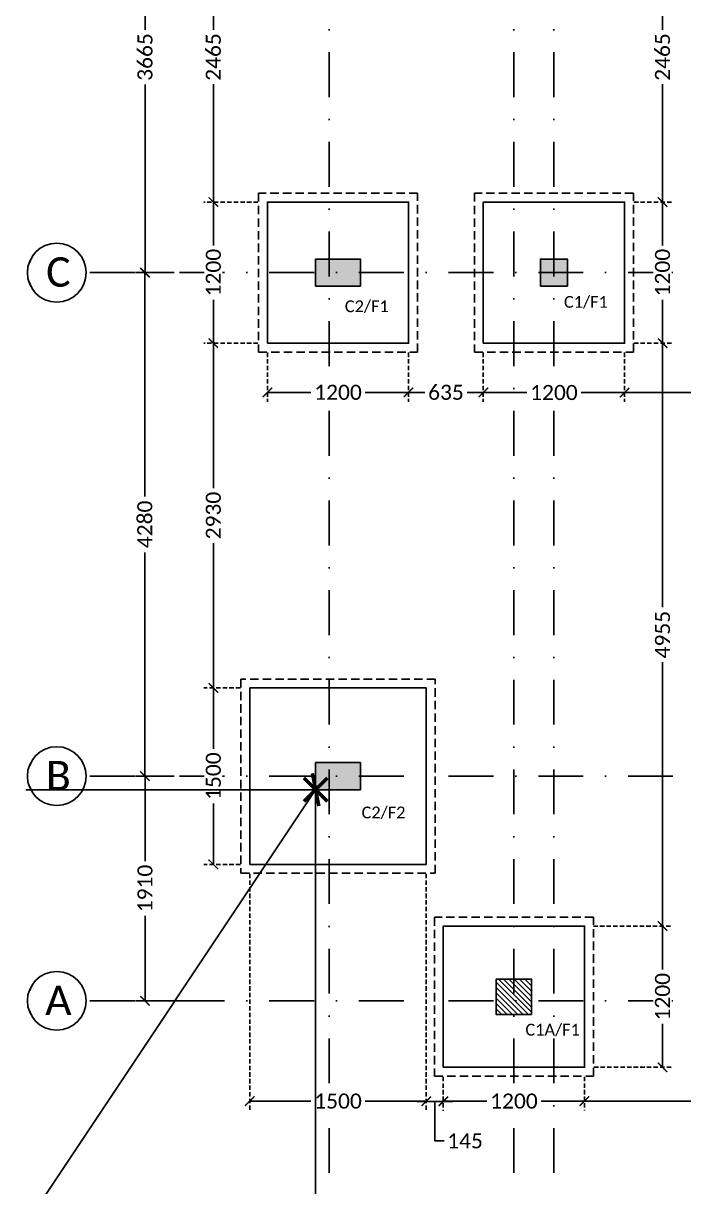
# Model space of a CAD drawing. Header units: millimetres. Extents: x -176651 to 954389, y -469666 to 486614.
# Drawn here: x 253938 to 259550, y 165020 to 174909 of the extents above; entities that cross this region are included whole.
import ezdxf
from ezdxf.xclip import XClip

# ---------------------------------------------------------------- set-up
doc = ezdxf.new("R2010")
doc.units = ezdxf.units.MM
doc.header["$LTSCALE"] = 150
doc.header["$XCLIPFRAME"] = 2
for name, pattern in [('3BHK-W(SB)$0$HIDDEN', [0.375, 0.25, -0.125]), ('DASHDOTX2', [50.8, 25.4, -12.7, 0, -12.7]), ('HIDDEN2', [4.7625, 3.175, -1.5875])]:
    doc.linetypes.add(name, pattern=pattern)
for name, color, linetype in [('ad-Column', 3, 'Continuous'), ('ad-Column Hatch', 125, 'Continuous'), ('ad-Footing line', 2, 'Continuous'), ('ad-Grid', 8, 'DASHDOTX2'), ('ad-PCC line', 8, 'HIDDEN2'), ('ad-RCC', 3, 'Continuous'), ('ad-RCC Hatch', 125, 'Continuous'), ('ad-Road', 2, 'Continuous'), ('ad-Road Hatch', 8, 'Continuous'), ('ad-Text main', 7, 'Continuous')]:
    doc.layers.add(name, color=color, linetype=linetype)
for name, color, linetype, true_color in [('ad-Dimension', 5, 'Continuous', 0x0000ff), ('ad-External Dimensions', 5, 'Continuous', 0x0000ff), ('ad-Foundation text', 6, 'Continuous', 0xff00ff)]:
    doc.layers.add(name, color=color, linetype=linetype, true_color=true_color)
doc.layers.add('ad-Grid Dimension', color=6, linetype='Continuous', lineweight=0, true_color=0xff00ff)
doc.styles.get("Standard").update_dxf_attribs({"font": 'calibril.ttf'})
doc.dimstyles.new('A-75-DIM-INT (Framing)', dxfattribs={"dimscale": 100, "dimtxt": 1.6, "dimasz": 1, "dimexe": 1, "dimexo": 1, "dimgap": 0.5, "dimtad": 0, "dimdec": 0, "dimdsep": 46, "dimtxsty": 'Standard', "dimblk": 'ARCHTICK', "dimcen": 0.025, "dimclrd": 5, "dimclre": 5, "dimclrt": 256, "dimazin": 2, "dimtfac": 1, "dimtdec": 0, "dimtmove": 1, "dimatfit": 0, "dimldrblk": 'ARCHTICK', "dimfxl": 1, "dimtfill": 1, "dimtolj": 1, "dimtzin": 0, "dimarcsym": 0})

# ---------------------------------------------------------------- blocks, each defined once
blk = doc.blocks.new('A$C4fb60e89')
at = {"layer": 'ad-Road Hatch', "ltscale": 5, "transparency": 33554687}
h = blk.add_hatch(dxfattribs=at)
h.set_pattern_fill('AR-HBONE', color=256, scale=15)
h.set_pattern_definition([(45, (-193247.7, -428758.8), (0, 2155.2615), [4572, -1524]), (135, (-192170.1, -427681.1), (2e-13, 2155.2615), [4572, -1524])])
h.paths.add_polyline_path([(175594.5, -250241), (169177.9, -249341.1), (167473.5, -249057.1), (167473.5, -138693.9), (101313.5, -138693.9), (101313.5, -199953.9), (101307.7, -237994.6), (101040.4, -268291), (101007.7, -280967.7), (101066.4, -293683.6), (101242.5, -311127.2), (100909.9, -319343.6), (100949.1, -333937.5), (100668.7, -366959.6), (100727.3, -390982.9), (100668.7, -404585.6), (100538.2, -420418.5), (100466.5, -428758.8), (92426.2, -427265.5), (92163.5, -427209.5), (92163.5, -321453.9), (24803.5, -321453.9), (24803.5, -412960.5), (15653.5, -411028.6), (15653.5, -321452.2), (-19535.1, -321452.2), (-34427.5, -319476.7), (-65207.4, -315394.6), (-171770.1, -301268.1), (-185853.9, -298333.1), (-193247.7, -296831.5), (-193244, -292907.6), (-191913.8, -285219.4), (-191838.8, -284678.8), (-183397.4, -286393.2), (-169722.9, -289242.8), (-53141.2, -304697.5), (-18730.1, -309262.2), (15653.3, -309262.2), (15653.5, 703.4), (24803.5, 1114.6), (24803.5, -129543.9), (92163.5, -129543.9), (92163.5, 15133.3), (101313.5, 17712.8), (101313.5, -129543.9), (167473.5, -129543.9), (167473.5, 35551.6), (175738, 37855), (175848.8, 28595.3), (175835.8, 25947.4), (175777.1, 14040.5), (175855.3, 2315.8), (175659.7, -18036.1), (175731.4, -34038.6), (175718.4, -46839.2), (175672.7, -63402.4), (175816.2, -82071.9), (175542.3, -106356), (175490.2, -124640.8), (175574.9, -145018.8), (175731.4, -168892), (175796.6, -181268.8), (175796.6, -192667.4), (175744.5, -208200.3), (175829.2, -223276.8), (175887.9, -234871.1)])
h.paths.add_polyline_path([(24803.5, -309263.9), (92163.5, -309263.9), (92163.5, -138693.9), (24803.5, -138693.9)], flags=16)
blk = doc.blocks.new("Plot's Boundary")
at = {"layer": 'ad-Road', "ltscale": 5}
blk.add_blockref('A$C4fb60e89', (191838.8, 428758.8), dxfattribs=at)
blk = doc.blocks.new('A$C42b14ea2')
at = {"layer": 'ad-RCC Hatch', "transparency": 33554687}
h = blk.add_hatch(dxfattribs=at)
h.set_pattern_fill('ANSI31', color=256, scale=10)
h.set_pattern_definition([(45, (8643.536, 7380), (-22.45064, 22.45064), [])])
h.paths.add_polyline_path([(0, 0), (300, 0), (300, 300), (0, 300)])
at = {"layer": 'ad-RCC'}
blk.add_lwpolyline([(0, 0), (300, 0), (300, 300), (0, 300)], close=True, dxfattribs=at)
blk = doc.blocks.new('zw$6AA0')
at = {"layer": 'ad-Column Hatch', "transparency": 33554687}
h = blk.add_hatch(color=256, dxfattribs=at)
h.dxf.hatch_style = 1
h.paths.add_polyline_path([(0, -230), (380, -230), (380, 0), (0, 0)])
at = {"layer": 'ad-Column'}
blk.add_lwpolyline([(0, -230), (380, -230), (380, 0), (0, 0)], close=True, dxfattribs=at)
blk = doc.blocks.new('zw$C199')
at = {"layer": 'ad-Column Hatch', "transparency": 33554687}
h = blk.add_hatch(color=256, dxfattribs=at)
h.dxf.hatch_style = 1
h.paths.add_polyline_path([(0, 0), (230, 0), (230, 230), (0, 230)])
at = {"layer": 'ad-Column'}
blk.add_lwpolyline([(0, 0), (230, 0), (230, 230), (0, 230)], close=True, dxfattribs=at)
blk = doc.blocks.new('1215E_Columns')
at = {"xscale": -1}
blk.add_blockref('A$C42b14ea2', (1835, -1910), dxfattribs=at)
at = {"layer": 'ad-Column', "xscale": -1, "rotation": 179.9999999999995}
for p in [(0, 4280), (0, 0)]:
    blk.add_blockref('zw$6AA0', p, dxfattribs=at)
at = {"layer": 'ad-Column', "rotation": 359.9999999999996}
blk.add_blockref('zw$C199', (1910, 4280), dxfattribs=at)
blk = doc.blocks.new('_ArchTick')
at = {"color": 0, "linetype": 'ByBlock', "const_width": 0.15}
blk.add_lwpolyline([(-0.5, -0.5), (0.5, 0.5)], dxfattribs=at)
blk = doc.blocks.new('*D229')
at = {"layer": 'ad-Grid Dimension', "lineweight": -2}
for p, q in [((-1202, 8060), (-1530, 8060)), ((-1450, 8060), (-1450, 6459.7)), ((-1450, 4395), (-1450, 5995.3)), ((-1202, 4395), (-1530, 4395))]:
    blk.add_line(p, q, dxfattribs=at)
at = {"layer": 'Defpoints', "color": 0}
for p in [(-1122, 8060), (-1450, 4395), (-1122, 4395)]:
    blk.add_point(p, dxfattribs=at)
at = {"layer": 'ad-Grid Dimension', "lineweight": -2, "xscale": 80, "yscale": 80, "zscale": 80}
for p, rotation in [((-1450, 8060), 90), ((-1450, 4395), 270)]:
    blk.add_blockref('_ArchTick', p, dxfattribs=dict(at, rotation=rotation))
at = {"layer": 'ad-Grid Dimension', "insert": (-1450, 6227.5), "char_height": 128, "attachment_point": 5, "rotation": 90, "bg_fill": 3, "box_fill_scale": 1.1, "bg_fill_color": 257, "bg_fill_transparency": 0}
blk.add_mtext('\\A1;3665', dxfattribs=at)
blk = doc.blocks.new('*D230')
at = {"layer": 'ad-Grid Dimension', "lineweight": -2}
for p, q in [((-1202, 4395), (-1531.5, 4395)), ((-1451.5, 4395), (-1451.5, 2492.9)), ((-1451.5, 115), (-1451.5, 2017.1)), ((-1451, 115), (-1531.5, 115))]:
    blk.add_line(p, q, dxfattribs=at)
at = {"layer": 'Defpoints', "color": 0}
for p in [(-1122, 4395), (-1451.5, 115), (-1371, 115)]:
    blk.add_point(p, dxfattribs=at)
at = {"layer": 'ad-Grid Dimension', "lineweight": -2, "xscale": 80, "yscale": 80, "zscale": 80}
for p, rotation in [((-1451.5, 4395), 90), ((-1451.5, 115), 270)]:
    blk.add_blockref('_ArchTick', p, dxfattribs=dict(at, rotation=rotation))
at = {"layer": 'ad-Grid Dimension', "insert": (-1451.5, 2255), "char_height": 128, "attachment_point": 5, "rotation": 90, "bg_fill": 3, "box_fill_scale": 1.1, "bg_fill_color": 257, "bg_fill_transparency": 0}
blk.add_mtext('\\A1;4280', dxfattribs=at)
blk = doc.blocks.new('*D231')
at = {"layer": 'ad-Grid Dimension', "lineweight": -2}
for p, q in [((-1202, 115), (-1530, 115)), ((-1450, 115), (-1450, -608.8)), ((-1450, -1795), (-1450, -1071.2)), ((-1155.7, -1795), (-1530, -1795))]:
    blk.add_line(p, q, dxfattribs=at)
at = {"layer": 'Defpoints', "color": 0}
for p in [(-1122, 115), (-1450, -1795), (-1075.7, -1795)]:
    blk.add_point(p, dxfattribs=at)
at = {"layer": 'ad-Grid Dimension', "lineweight": -2, "xscale": 80, "yscale": 80, "zscale": 80}
for p, rotation in [((-1450, 115), 90), ((-1450, -1795), 270)]:
    blk.add_blockref('_ArchTick', p, dxfattribs=dict(at, rotation=rotation))
at = {"layer": 'ad-Grid Dimension', "insert": (-1450, -840), "char_height": 128, "attachment_point": 5, "rotation": 90, "bg_fill": 3, "box_fill_scale": 1.1, "bg_fill_color": 257, "bg_fill_transparency": 0}
blk.add_mtext('\\A1;1910', dxfattribs=at)
blk = doc.blocks.new('A$C71157536')
at = {"layer": 'ad-Footing line'}
for points in [[(-10785, 3795), (-9585, 3795), (-9585, 4995), (-10785, 4995)], [(-8950, 3795), (-7750, 3795), (-7750, 4995), (-8950, 4995)], [(-10935, -635), (-9435, -635), (-9435, 865), (-10935, 865)], [(-9290, -2360), (-8090, -2360), (-8090, -1160), (-9290, -1160)]]:
    blk.add_lwpolyline(points, close=True, dxfattribs=at)
at = {"layer": 'ad-PCC line', "ltscale": 0.15}
for points in [[(-10860, 3720), (-9510, 3720), (-9510, 5070), (-10860, 5070)], [(-9025, 3720), (-7675, 3720), (-7675, 5070), (-9025, 5070)], [(-11010, -710), (-9360, -710), (-9360, 940), (-11010, 940)], [(-9365, -2435), (-8015, -2435), (-8015, -1085), (-9365, -1085)]]:
    blk.add_lwpolyline(points, close=True, dxfattribs=at)
blk = doc.blocks.new('A$Cfb9dcffd')
at = {"layer": 'ad-Foundation text', "char_height": 100, "attachment_point": 5}
for s, insert, width in [('\\pxt5;C2/F1', (-9940.5, 4105.7), 349.312), ('\\pxt5;C1/F1', (-8078.4, 4143.2), 349.312), ('\\pxt5;C2/F2', (-9798.3, -197.2), 349.312), ('\\pxt5;C1A/F1', (-8361, -2043.7), 382.445)]:
    blk.add_mtext(s, dxfattribs=dict(at, insert=insert, width=width))
blk = doc.blocks.new('*D24')
at = {"layer": 'ad-External Dimensions', "linetype": '3BHK-W(SB)$0$HIDDEN', "lineweight": -2}
for p, q in [((1835, -9125), (1835, -9544.6)), ((3035, -9125), (3035, -9544.6))]:
    blk.add_line(p, q, dxfattribs=at)
at = {"layer": 'ad-External Dimensions', "lineweight": -2}
for p, q in [((1835, -9464.6), (2203.8, -9464.6)), ((3035, -9464.6), (2666.2, -9464.6))]:
    blk.add_line(p, q, dxfattribs=at)
at = {"layer": 'Defpoints', "color": 0}
for p in [(1835, -9045), (3035, -9045), (3035, -9464.6)]:
    blk.add_point(p, dxfattribs=at)
at = {"layer": 'ad-External Dimensions', "lineweight": -2, "xscale": 80, "yscale": 80, "zscale": 80, "rotation": 180}
blk.add_blockref('_ArchTick', (1835, -9464.6), dxfattribs=at)
at = {"layer": 'ad-External Dimensions', "lineweight": -2, "xscale": 80, "yscale": 80, "zscale": 80}
blk.add_blockref('_ArchTick', (3035, -9464.6), dxfattribs=at)
at = {"layer": 'ad-External Dimensions', "insert": (2435, -9464.6), "char_height": 128, "attachment_point": 5, "bg_fill": 3, "box_fill_scale": 1.1, "bg_fill_color": 257, "bg_fill_transparency": 0}
blk.add_mtext('\\A1;1200', dxfattribs=at)
blk = doc.blocks.new('*D25')
at = {"layer": 'ad-External Dimensions', "linetype": '3BHK-W(SB)$0$HIDDEN', "lineweight": -2}
for p, q in [((3035, -9125), (3035, -9544.6)), ((6175, -9275), (6175, -9544.6))]:
    blk.add_line(p, q, dxfattribs=at)
at = {"layer": 'ad-External Dimensions', "lineweight": -2}
for p, q in [((3035, -9464.6), (4370, -9464.6)), ((6175, -9464.6), (4840, -9464.6))]:
    blk.add_line(p, q, dxfattribs=at)
at = {"layer": 'Defpoints', "color": 0}
for p in [(3035, -9045), (6175, -9195), (6175, -9464.6)]:
    blk.add_point(p, dxfattribs=at)
at = {"layer": 'ad-External Dimensions', "lineweight": -2, "xscale": 80, "yscale": 80, "zscale": 80, "rotation": 180}
blk.add_blockref('_ArchTick', (3035, -9464.6), dxfattribs=at)
at = {"layer": 'ad-External Dimensions', "lineweight": -2, "xscale": 80, "yscale": 80, "zscale": 80}
blk.add_blockref('_ArchTick', (6175, -9464.6), dxfattribs=at)
at = {"layer": 'ad-External Dimensions', "insert": (4605, -9464.6), "char_height": 128, "attachment_point": 5, "bg_fill": 3, "box_fill_scale": 1.1, "bg_fill_color": 257, "bg_fill_transparency": 0}
blk.add_mtext('\\A1;3140', dxfattribs=at)
blk = doc.blocks.new('*D52')
at = {"layer": 'ad-External Dimensions', "linetype": '3BHK-W(SB)$0$HIDDEN', "lineweight": -2}
for p, q in [((1495, -15280), (1495, -15567.6)), ((2695, -15280), (2695, -15567.6))]:
    blk.add_line(p, q, dxfattribs=at)
at = {"layer": 'ad-External Dimensions', "lineweight": -2}
for p, q in [((1495, -15487.6), (1863.8, -15487.6)), ((2695, -15487.6), (2326.2, -15487.6))]:
    blk.add_line(p, q, dxfattribs=at)
at = {"layer": 'Defpoints', "color": 0}
for p in [(1495, -15200), (2695, -15200), (1495, -15487.6)]:
    blk.add_point(p, dxfattribs=at)
at = {"layer": 'ad-External Dimensions', "lineweight": -2, "xscale": 80, "yscale": 80, "zscale": 80, "rotation": 180}
blk.add_blockref('_ArchTick', (1495, -15487.6), dxfattribs=at)
at = {"layer": 'ad-External Dimensions', "lineweight": -2, "xscale": 80, "yscale": 80, "zscale": 80}
blk.add_blockref('_ArchTick', (2695, -15487.6), dxfattribs=at)
at = {"layer": 'ad-External Dimensions', "insert": (2095, -15487.6), "char_height": 128, "attachment_point": 5, "bg_fill": 3, "box_fill_scale": 1.1, "bg_fill_color": 257, "bg_fill_transparency": 0}
blk.add_mtext('\\A1;1200', dxfattribs=at)
blk = doc.blocks.new('*D53')
at = {"layer": 'ad-External Dimensions', "linetype": '3BHK-W(SB)$0$HIDDEN', "lineweight": -2}
for p, q in [((2695, -15280), (2695, -15567.6)), ((6365, -15280), (6365, -15567.6))]:
    blk.add_line(p, q, dxfattribs=at)
at = {"layer": 'ad-External Dimensions', "lineweight": -2}
for p, q in [((2695, -15487.6), (4295, -15487.6)), ((6365, -15487.6), (4765, -15487.6))]:
    blk.add_line(p, q, dxfattribs=at)
at = {"layer": 'Defpoints', "color": 0}
for p in [(2695, -15200), (6365, -15200), (6365, -15487.6)]:
    blk.add_point(p, dxfattribs=at)
at = {"layer": 'ad-External Dimensions', "lineweight": -2, "xscale": 80, "yscale": 80, "zscale": 80, "rotation": 180}
blk.add_blockref('_ArchTick', (2695, -15487.6), dxfattribs=at)
at = {"layer": 'ad-External Dimensions', "lineweight": -2, "xscale": 80, "yscale": 80, "zscale": 80}
blk.add_blockref('_ArchTick', (6365, -15487.6), dxfattribs=at)
at = {"layer": 'ad-External Dimensions', "insert": (4530, -15487.6), "char_height": 128, "attachment_point": 5, "bg_fill": 3, "box_fill_scale": 1.1, "bg_fill_color": 257, "bg_fill_transparency": 0}
blk.add_mtext('\\A1;3670', dxfattribs=at)
blk = doc.blocks.new('*D54')
at = {"layer": 'ad-External Dimensions', "linetype": '3BHK-W(SB)$0$HIDDEN', "lineweight": -2}
for p, q in [((1350, -13555), (1350, -15569.5)), ((1495, -15280), (1495, -15569.5))]:
    blk.add_line(p, q, dxfattribs=at)
at = {"layer": 'ad-External Dimensions', "lineweight": -2}
for p, q in [((1350, -15489.5), (1270, -15489.5)), ((1495, -15489.5), (1350, -15489.5)), ((1422.2, -15825.6), (1422.5, -15489.5)), ((1495, -15489.5), (1575, -15489.5)), ((1502.2, -15825.6), (1422.2, -15825.6))]:
    blk.add_line(p, q, dxfattribs=at)
at = {"layer": 'Defpoints', "color": 0}
for p in [(1350, -13475), (1495, -15200), (1350, -15489.5)]:
    blk.add_point(p, dxfattribs=at)
at = {"layer": 'ad-External Dimensions', "lineweight": -2, "xscale": 80, "yscale": 80, "zscale": 80}
blk.add_blockref('_ArchTick', (1350, -15489.5), dxfattribs=at)
at = {"layer": 'ad-External Dimensions', "lineweight": -2, "xscale": 80, "yscale": 80, "zscale": 80, "rotation": 180}
blk.add_blockref('_ArchTick', (1495, -15489.5), dxfattribs=at)
at = {"layer": 'ad-External Dimensions', "insert": (1679.5, -15825.6), "char_height": 128, "attachment_point": 5, "bg_fill": 3, "box_fill_scale": 1.1, "bg_fill_color": 257, "bg_fill_transparency": 0}
blk.add_mtext('\\A1;145', dxfattribs=at)
blk = doc.blocks.new('*D55')
at = {"layer": 'ad-External Dimensions', "linetype": '3BHK-W(SB)$0$HIDDEN', "lineweight": -2}
for p, q in [((-150, -13555), (-150, -15567.6)), ((1350, -13555), (1350, -15567.6))]:
    blk.add_line(p, q, dxfattribs=at)
at = {"layer": 'ad-External Dimensions', "lineweight": -2}
for p, q in [((-150, -15487.6), (368.8, -15487.6)), ((1350, -15487.6), (831.2, -15487.6))]:
    blk.add_line(p, q, dxfattribs=at)
at = {"layer": 'Defpoints', "color": 0}
for p in [(-150, -13475), (1350, -13475), (-150, -15487.6)]:
    blk.add_point(p, dxfattribs=at)
at = {"layer": 'ad-External Dimensions', "lineweight": -2, "xscale": 80, "yscale": 80, "zscale": 80, "rotation": 180}
blk.add_blockref('_ArchTick', (-150, -15487.6), dxfattribs=at)
at = {"layer": 'ad-External Dimensions', "lineweight": -2, "xscale": 80, "yscale": 80, "zscale": 80}
blk.add_blockref('_ArchTick', (1350, -15487.6), dxfattribs=at)
at = {"layer": 'ad-External Dimensions', "insert": (600, -15487.6), "char_height": 128, "attachment_point": 5, "bg_fill": 3, "box_fill_scale": 1.1, "bg_fill_color": 257, "bg_fill_transparency": 0}
blk.add_mtext('\\A1;1500', dxfattribs=at)
blk = doc.blocks.new('*D56')
at = {"layer": 'ad-External Dimensions', "linetype": '3BHK-W(SB)$0$HIDDEN', "lineweight": -2}
for p, q in [((-230, -11975), (-539.2, -11975)), ((-230, -13475), (-539.2, -13475))]:
    blk.add_line(p, q, dxfattribs=at)
at = {"layer": 'ad-External Dimensions', "lineweight": -2}
for p, q in [((-459.2, -11975), (-459.2, -12493.8)), ((-459.2, -13475), (-459.2, -12956.2))]:
    blk.add_line(p, q, dxfattribs=at)
at = {"layer": 'Defpoints', "color": 0}
for p in [(-459.2, -11975), (-150, -11975), (-150, -13475)]:
    blk.add_point(p, dxfattribs=at)
at = {"layer": 'ad-External Dimensions', "lineweight": -2, "xscale": 80, "yscale": 80, "zscale": 80}
for p, rotation in [((-459.2, -11975), 90), ((-459.2, -13475), 270)]:
    blk.add_blockref('_ArchTick', p, dxfattribs=dict(at, rotation=rotation))
at = {"layer": 'ad-External Dimensions', "insert": (-459.2, -12725), "char_height": 128, "attachment_point": 5, "rotation": 90, "bg_fill": 3, "box_fill_scale": 1.1, "bg_fill_color": 257, "bg_fill_transparency": 0}
blk.add_mtext('\\A1;1500', dxfattribs=at)
blk = doc.blocks.new('*D57')
at = {"layer": 'ad-External Dimensions', "linetype": '3BHK-W(SB)$0$HIDDEN', "lineweight": -2}
for p, q in [((-80, -9045), (-539.2, -9045)), ((-230, -11975), (-539.2, -11975))]:
    blk.add_line(p, q, dxfattribs=at)
at = {"layer": 'ad-External Dimensions', "lineweight": -2}
for p, q in [((-459.2, -9045), (-459.2, -10275.8)), ((-459.2, -11975), (-459.2, -10744.2))]:
    blk.add_line(p, q, dxfattribs=at)
at = {"layer": 'Defpoints', "color": 0}
for p in [(-459.2, -9045), (0, -9045), (-150, -11975)]:
    blk.add_point(p, dxfattribs=at)
at = {"layer": 'ad-External Dimensions', "lineweight": -2, "xscale": 80, "yscale": 80, "zscale": 80}
for p, rotation in [((-459.2, -9045), 90), ((-459.2, -11975), 270)]:
    blk.add_blockref('_ArchTick', p, dxfattribs=dict(at, rotation=rotation))
at = {"layer": 'ad-External Dimensions', "insert": (-459.2, -10510), "char_height": 128, "attachment_point": 5, "rotation": 90, "bg_fill": 3, "box_fill_scale": 1.1, "bg_fill_color": 257, "bg_fill_transparency": 0}
blk.add_mtext('\\A1;2930', dxfattribs=at)
blk = doc.blocks.new('*D58')
at = {"layer": 'ad-External Dimensions', "linetype": '3BHK-W(SB)$0$HIDDEN', "lineweight": -2}
for p, q in [((-80, -7845), (-539.2, -7845)), ((-80, -9045), (-539.2, -9045))]:
    blk.add_line(p, q, dxfattribs=at)
at = {"layer": 'ad-External Dimensions', "lineweight": -2}
for p, q in [((-459.2, -7845), (-459.2, -8213.8)), ((-459.2, -9045), (-459.2, -8676.2))]:
    blk.add_line(p, q, dxfattribs=at)
at = {"layer": 'Defpoints', "color": 0}
for p in [(-459.2, -7845), (0, -7845), (0, -9045)]:
    blk.add_point(p, dxfattribs=at)
at = {"layer": 'ad-External Dimensions', "lineweight": -2, "xscale": 80, "yscale": 80, "zscale": 80}
for p, rotation in [((-459.2, -7845), 90), ((-459.2, -9045), 270)]:
    blk.add_blockref('_ArchTick', p, dxfattribs=dict(at, rotation=rotation))
at = {"layer": 'ad-External Dimensions', "insert": (-459.2, -8445), "char_height": 128, "attachment_point": 5, "rotation": 90, "bg_fill": 3, "box_fill_scale": 1.1, "bg_fill_color": 257, "bg_fill_transparency": 0}
blk.add_mtext('\\A1;1200', dxfattribs=at)
blk = doc.blocks.new('*D59')
at = {"layer": 'ad-External Dimensions', "linetype": '3BHK-W(SB)$0$HIDDEN', "lineweight": -2}
for p, q in [((-80, -5380), (-539.2, -5380)), ((-80, -7845), (-539.2, -7845))]:
    blk.add_line(p, q, dxfattribs=at)
at = {"layer": 'ad-External Dimensions', "lineweight": -2}
for p, q in [((-459.2, -5380), (-459.2, -6381)), ((-459.2, -7845), (-459.2, -6844))]:
    blk.add_line(p, q, dxfattribs=at)
at = {"layer": 'Defpoints', "color": 0}
for p in [(-459.2, -5380), (0, -5380), (0, -7845)]:
    blk.add_point(p, dxfattribs=at)
at = {"layer": 'ad-External Dimensions', "lineweight": -2, "xscale": 80, "yscale": 80, "zscale": 80}
for p, rotation in [((-459.2, -5380), 90), ((-459.2, -7845), 270)]:
    blk.add_blockref('_ArchTick', p, dxfattribs=dict(at, rotation=rotation))
at = {"layer": 'ad-External Dimensions', "insert": (-459.2, -6612.5), "char_height": 128, "attachment_point": 5, "rotation": 90, "bg_fill": 3, "box_fill_scale": 1.1, "bg_fill_color": 257, "bg_fill_transparency": 0}
blk.add_mtext('\\A1;2465', dxfattribs=at)
blk = doc.blocks.new('*D81')
at = {"layer": 'ad-External Dimensions', "linetype": '3BHK-W(SB)$0$HIDDEN', "lineweight": -2}
for p, q in [((3115, -5380), (3438.2, -5380)), ((3115, -7845), (3438.2, -7845))]:
    blk.add_line(p, q, dxfattribs=at)
at = {"layer": 'ad-External Dimensions', "lineweight": -2}
for p, q in [((3358.2, -5380), (3358.2, -6381)), ((3358.2, -7845), (3358.2, -6844))]:
    blk.add_line(p, q, dxfattribs=at)
at = {"layer": 'Defpoints', "color": 0}
for p in [(3035, -5380), (3035, -7845), (3358.2, -7845)]:
    blk.add_point(p, dxfattribs=at)
at = {"layer": 'ad-External Dimensions', "lineweight": -2, "xscale": 80, "yscale": 80, "zscale": 80}
for p, rotation in [((3358.2, -5380), 90), ((3358.2, -7845), 270)]:
    blk.add_blockref('_ArchTick', p, dxfattribs=dict(at, rotation=rotation))
at = {"layer": 'ad-External Dimensions', "insert": (3358.2, -6612.5), "char_height": 128, "attachment_point": 5, "rotation": 90, "bg_fill": 3, "box_fill_scale": 1.1, "bg_fill_color": 257, "bg_fill_transparency": 0}
blk.add_mtext('\\A1;2465', dxfattribs=at)
blk = doc.blocks.new('*D82')
at = {"layer": 'ad-External Dimensions', "linetype": '3BHK-W(SB)$0$HIDDEN', "lineweight": -2}
for p, q in [((3115, -7845), (3438.2, -7845)), ((3115, -9045), (3438.2, -9045))]:
    blk.add_line(p, q, dxfattribs=at)
at = {"layer": 'ad-External Dimensions', "lineweight": -2}
for p, q in [((3358.2, -7845), (3358.2, -8213.8)), ((3358.2, -9045), (3358.2, -8676.2))]:
    blk.add_line(p, q, dxfattribs=at)
at = {"layer": 'Defpoints', "color": 0}
for p in [(3035, -7845), (3358.2, -7845), (3035, -9045)]:
    blk.add_point(p, dxfattribs=at)
at = {"layer": 'ad-External Dimensions', "lineweight": -2, "xscale": 80, "yscale": 80, "zscale": 80}
for p, rotation in [((3358.2, -7845), 90), ((3358.2, -9045), 270)]:
    blk.add_blockref('_ArchTick', p, dxfattribs=dict(at, rotation=rotation))
at = {"layer": 'ad-External Dimensions', "insert": (3358.2, -8445), "char_height": 128, "attachment_point": 5, "rotation": 90, "bg_fill": 3, "box_fill_scale": 1.1, "bg_fill_color": 257, "bg_fill_transparency": 0}
blk.add_mtext('\\A1;1200', dxfattribs=at)
blk = doc.blocks.new('*D83')
at = {"layer": 'ad-External Dimensions', "linetype": '3BHK-W(SB)$0$HIDDEN', "lineweight": -2}
for p, q in [((3115, -9045), (3438.2, -9045)), ((2770, -14000), (3438.2, -14000))]:
    blk.add_line(p, q, dxfattribs=at)
at = {"layer": 'ad-External Dimensions', "lineweight": -2}
for p, q in [((3358.2, -9045), (3358.2, -11287.4)), ((3358.2, -14000), (3358.2, -11757.6))]:
    blk.add_line(p, q, dxfattribs=at)
at = {"layer": 'Defpoints', "color": 0}
for p in [(3035, -9045), (2690, -14000), (3358.2, -14000)]:
    blk.add_point(p, dxfattribs=at)
at = {"layer": 'ad-External Dimensions', "lineweight": -2, "xscale": 80, "yscale": 80, "zscale": 80}
for p, rotation in [((3358.2, -9045), 90), ((3358.2, -14000), 270)]:
    blk.add_blockref('_ArchTick', p, dxfattribs=dict(at, rotation=rotation))
at = {"layer": 'ad-External Dimensions', "insert": (3358.2, -11522.5), "char_height": 128, "attachment_point": 5, "rotation": 90, "bg_fill": 3, "box_fill_scale": 1.1, "bg_fill_color": 257, "bg_fill_transparency": 0}
blk.add_mtext('\\A1;4955', dxfattribs=at)
blk = doc.blocks.new('*D84')
at = {"layer": 'ad-External Dimensions', "linetype": '3BHK-W(SB)$0$HIDDEN', "lineweight": -2}
for p, q in [((2770, -14000), (3438.2, -14000)), ((2775, -15200), (3438.2, -15200))]:
    blk.add_line(p, q, dxfattribs=at)
at = {"layer": 'ad-External Dimensions', "lineweight": -2}
for p, q in [((3358.2, -14000), (3358.2, -14368.8)), ((3358.2, -15200), (3358.2, -14831.2))]:
    blk.add_line(p, q, dxfattribs=at)
at = {"layer": 'Defpoints', "color": 0}
for p in [(2690, -14000), (2695, -15200), (3358.2, -15200)]:
    blk.add_point(p, dxfattribs=at)
at = {"layer": 'ad-External Dimensions', "lineweight": -2, "xscale": 80, "yscale": 80, "zscale": 80}
for p, rotation in [((3358.2, -14000), 90), ((3358.2, -15200), 270)]:
    blk.add_blockref('_ArchTick', p, dxfattribs=dict(at, rotation=rotation))
at = {"layer": 'ad-External Dimensions', "insert": (3358.2, -14600), "char_height": 128, "attachment_point": 5, "rotation": 90, "bg_fill": 3, "box_fill_scale": 1.1, "bg_fill_color": 257, "bg_fill_transparency": 0}
blk.add_mtext('\\A1;1200', dxfattribs=at)
blk = doc.blocks.new('*D92')
at = {"layer": 'ad-External Dimensions', "linetype": '3BHK-W(SB)$0$HIDDEN', "lineweight": -2}
for p, q in [((0, -9125), (0, -9542.8)), ((1200, -9125), (1200, -9542.8))]:
    blk.add_line(p, q, dxfattribs=at)
at = {"layer": 'ad-External Dimensions', "lineweight": -2}
for p, q in [((0, -9462.8), (368.8, -9462.8)), ((1200, -9462.8), (831.2, -9462.8))]:
    blk.add_line(p, q, dxfattribs=at)
at = {"layer": 'Defpoints', "color": 0}
for p in [(0, -9045), (1200, -9045), (0, -9462.8)]:
    blk.add_point(p, dxfattribs=at)
at = {"layer": 'ad-External Dimensions', "lineweight": -2, "xscale": 80, "yscale": 80, "zscale": 80, "rotation": 180}
blk.add_blockref('_ArchTick', (0, -9462.8), dxfattribs=at)
at = {"layer": 'ad-External Dimensions', "lineweight": -2, "xscale": 80, "yscale": 80, "zscale": 80}
blk.add_blockref('_ArchTick', (1200, -9462.8), dxfattribs=at)
at = {"layer": 'ad-External Dimensions', "insert": (600, -9462.8), "char_height": 128, "attachment_point": 5, "bg_fill": 3, "box_fill_scale": 1.1, "bg_fill_color": 257, "bg_fill_transparency": 0}
blk.add_mtext('\\A1;1200', dxfattribs=at)
blk = doc.blocks.new('*D93')
at = {"layer": 'ad-External Dimensions', "linetype": '3BHK-W(SB)$0$HIDDEN', "lineweight": -2}
for p, q in [((1200, -9125), (1200, -9542.8)), ((1835, -9125), (1835, -9542.8))]:
    blk.add_line(p, q, dxfattribs=at)
at = {"layer": 'ad-External Dimensions', "lineweight": -2}
for p, q in [((1200, -9462.8), (1336.7, -9462.8)), ((1835, -9462.8), (1698.3, -9462.8))]:
    blk.add_line(p, q, dxfattribs=at)
at = {"layer": 'Defpoints', "color": 0}
for p in [(1200, -9045), (1835, -9045), (1835, -9462.8)]:
    blk.add_point(p, dxfattribs=at)
at = {"layer": 'ad-External Dimensions', "lineweight": -2, "xscale": 80, "yscale": 80, "zscale": 80, "rotation": 180}
blk.add_blockref('_ArchTick', (1200, -9462.8), dxfattribs=at)
at = {"layer": 'ad-External Dimensions', "lineweight": -2, "xscale": 80, "yscale": 80, "zscale": 80}
blk.add_blockref('_ArchTick', (1835, -9462.8), dxfattribs=at)
at = {"layer": 'ad-External Dimensions', "insert": (1517.5, -9462.8), "char_height": 128, "attachment_point": 5, "bg_fill": 3, "box_fill_scale": 1.1, "bg_fill_color": 257, "bg_fill_transparency": 0}
blk.add_mtext('\\A1;635', dxfattribs=at)
blk = doc.blocks.new('*D21')
at = {"layer": 'ad-Dimension', "linetype": '3BHK-W(SB)$0$HIDDEN', "lineweight": -2}
for p, q in [((-10575, 0), (-10575, 0)), ((-16275, -9150), (-10175, -9150))]:
    blk.add_line(p, q, dxfattribs=at)
at = {"layer": 'ad-Dimension', "lineweight": -2}
for p, q in [((-10375, 0), (-10375, -3984.9)), ((-10375, -9150), (-10375, -5165.1))]:
    blk.add_line(p, q, dxfattribs=at)
at = {"layer": 'Defpoints', "color": 0}
for p in [(-10375, 0), (-16475, -9150), (-10375, -9150)]:
    blk.add_point(p, dxfattribs=at)
at = {"layer": 'ad-Dimension', "lineweight": -2, "xscale": 200, "yscale": 200, "zscale": 200}
for p, rotation in [((-10375, 0), 90), ((-10375, -9150), 270)]:
    blk.add_blockref('_ArchTick', p, dxfattribs=dict(at, rotation=rotation))
at = {"layer": 'ad-Dimension', "insert": (-10375, -4575), "char_height": 320, "attachment_point": 5, "rotation": 90, "bg_fill": 3, "box_fill_scale": 1.1, "bg_fill_color": 257, "bg_fill_transparency": 0}
blk.add_mtext('\\A1;9150', dxfattribs=at)
blk = doc.blocks.new('*D22')
at = {"layer": 'ad-Dimension', "linetype": '3BHK-W(SB)$0$HIDDEN', "lineweight": -2}
for p, q in [((-16475, -860), (-16475, 200)), ((-10375, 200), (-10375, 200))]:
    blk.add_line(p, q, dxfattribs=at)
at = {"layer": 'ad-Dimension', "lineweight": -2}
for p, q in [((-16475, 0), (-14011.6, 0)), ((-10375, 0), (-12838.4, 0))]:
    blk.add_line(p, q, dxfattribs=at)
at = {"layer": 'Defpoints', "color": 0}
for p in [(-16475, 0), (-10375, 0), (-16475, -1060)]:
    blk.add_point(p, dxfattribs=at)
at = {"layer": 'ad-Dimension', "lineweight": -2, "xscale": 200, "yscale": 200, "zscale": 200, "rotation": 180}
blk.add_blockref('_ArchTick', (-16475, 0), dxfattribs=at)
at = {"layer": 'ad-Dimension', "lineweight": -2, "xscale": 200, "yscale": 200, "zscale": 200}
blk.add_blockref('_ArchTick', (-10375, 0), dxfattribs=at)
at = {"layer": 'ad-Dimension', "insert": (-13425, 0), "char_height": 320, "attachment_point": 5, "bg_fill": 3, "box_fill_scale": 1.1, "bg_fill_color": 257, "bg_fill_transparency": 0}
blk.add_mtext('\\A1;6100', dxfattribs=at)
blk = doc.blocks.new('*D23')
at = {"layer": 'ad-Dimension', "lineweight": -2}
for p, q in [((-10375, 0), (-13035.1, -3990.1)), ((-16475, -9150), (-13814.9, -5159.9))]:
    blk.add_line(p, q, dxfattribs=at)
at = {"layer": 'ad-Dimension', "linetype": '3BHK-W(SB)$0$HIDDEN', "lineweight": -2}
for p, q in [((-10208.6, -110.9), (-10208.6, -110.9)), ((-16308.6, -9260.9), (-16308.6, -9260.9))]:
    blk.add_line(p, q, dxfattribs=at)
at = {"layer": 'Defpoints', "color": 0}
for p in [(-10375, 0), (-16475, -9150), (-16475, -9150)]:
    blk.add_point(p, dxfattribs=at)
at = {"layer": 'ad-Dimension', "lineweight": -2, "xscale": 200, "yscale": 200, "zscale": 200}
for p, rotation in [((-10375, 0), 56.30993247402081), ((-16475, -9150), 236.3099324740208)]:
    blk.add_blockref('_ArchTick', p, dxfattribs=dict(at, rotation=rotation))
at = {"layer": 'ad-Dimension', "insert": (-13425, -4575), "char_height": 320, "attachment_point": 5, "rotation": 56.30993, "bg_fill": 3, "box_fill_scale": 1.1, "bg_fill_color": 257, "bg_fill_transparency": 0}
blk.add_mtext('\\A1;10997', dxfattribs=at)
blk = doc.blocks.new('1215E_Grid')
at = {"layer": 'ad-Grid', "ltscale": 0.1}
for points in [[(2378.6, -4473.6), (2378.6, -4223.6), (2025, -4020), (2025, 14905), (2378.6, 15108.6), (2378.6, 15358.6)], [(115, -4020), (115, 14905)], [(1685, -4020), (1685, 14905)]]:
    blk.add_lwpolyline(points, dxfattribs=at)
at = {"layer": 'ad-Text main', "char_height": 250, "width": 227.385, "attachment_point": 5, "bg_fill": 2}
for s, insert in [('{\\fCalibri|b0|i0|c0|p34;C}', (-2186.5, 4399)), ('{\\fCalibri|b0|i0|c0|p34;B}', (-2186.5, 119)), ('{\\fCalibri|b0|i0|c0|p34;A}', (-2186.5, -1791))]:
    blk.add_mtext(s, dxfattribs=dict(at, insert=insert))
at = {"layer": 'ad-Grid', "ltscale": 0.1}
for points in [[(13705, 4395), (-1950, 4395)], [(13705, 115), (-1950, 115)], [(13705, -1795), (-1950, -1795)]]:
    blk.add_lwpolyline(points, dxfattribs=at)
at = {"layer": 'ad-Grid', "color": 7, "linetype": 'ByBlock'}
for centre in [(-2200, 4395), (-2200, 115), (-2200, -1795)]:
    blk.add_circle(centre, 250, dxfattribs=at)
at = {"layer": 'ad-Grid Dimension'}
dim = blk.add_linear_dim(base=(-1450, 4395), p1=(-1122, 8060), p2=(-1122, 4395), angle=90, dimstyle='A-75-DIM-INT (Framing)', override={"dimscale": 80, "dimblk": 'ArchTick', "dimclrd": 256, "dimclre": 256, "dimfxl": 10, "dimtfill": 1, "dimtfillclr": 0}, dxfattribs=at)
dim.commit()
dim.dimension.update_dxf_attribs({"geometry": '*D229', "text_midpoint": (-1450, 6227.5)})
dim = blk.add_linear_dim(base=(-1451.5, 115), p1=(-1122, 4395), p2=(-1371, 115), angle=90, dimstyle='A-75-DIM-INT (Framing)', override={"dimscale": 80, "dimblk": 'ArchTick', "dimclrd": 256, "dimclre": 256, "dimfxl": 10, "dimtfill": 1, "dimtfillclr": 0}, dxfattribs=at)
dim.commit()
dim.dimension.update_dxf_attribs({"geometry": '*D230', "text_midpoint": (-1451.5, 2255)})
dim = blk.add_linear_dim(base=(-1450, -1795), p1=(-1122, 115), p2=(-1075.7, -1795), angle=90, dimstyle='A-75-DIM-INT (Framing)', override={"dimscale": 80, "dimblk": 'ArchTick', "dimclrd": 256, "dimclre": 256, "dimfxl": 10, "dimtfill": 1, "dimtfillclr": 0}, dxfattribs=at)
dim.commit()
dim.dimension.update_dxf_attribs({"geometry": '*D231', "text_midpoint": (-1450, -840)})
blk = doc.blocks.new('A$C5844eb12')
at = {"layer": 'ad-External Dimensions'}
dim = blk.add_linear_dim(base=(3358.2, -7845), p1=(3035, -5380), p2=(3035, -7845), angle=90, dimstyle='A-75-DIM-INT (Framing)', override={"dimscale": 80, "dimclrd": 256, "dimclre": 256, "dimfxl": 10}, dxfattribs=at)
dim.commit()
dim.dimension.update_dxf_attribs({"geometry": '*D81', "text_midpoint": (3358.2, -6612.5)})
dim = blk.add_linear_dim(base=(1495, -15487.6), p1=(2695, -15200), p2=(1495, -15200), dimstyle='A-75-DIM-INT (Framing)', override={"dimscale": 80, "dimclrd": 256, "dimclre": 256, "dimfxl": 10}, dxfattribs=at)
dim.commit()
dim.dimension.update_dxf_attribs({"geometry": '*D52', "text_midpoint": (2095, -15487.6)})
dim = blk.add_linear_dim(base=(3358.2, -7845), p1=(3035, -9045), p2=(3035, -7845), angle=90, dimstyle='A-75-DIM-INT (Framing)', override={"dimscale": 80, "dimclrd": 256, "dimclre": 256, "dimfxl": 10}, dxfattribs=at)
dim.commit()
dim.dimension.update_dxf_attribs({"geometry": '*D82', "text_midpoint": (3358.2, -8445)})
dim = blk.add_linear_dim(base=(1350, -15489.5), p1=(1495, -15200), p2=(1350, -13475), dimstyle='A-75-DIM-INT (Framing)', override={"dimscale": 80, "dimclrd": 256, "dimclre": 256, "dimfxl": 10}, dxfattribs=at)
dim.commit()
dim.dimension.update_dxf_attribs({"geometry": '*D54', "text_midpoint": (1542.2, -15825.6), "dimtype": 128})
dim = blk.add_linear_dim(base=(6365, -15487.6), p1=(2695, -15200), p2=(6365, -15200), dimstyle='A-75-DIM-INT (Framing)', override={"dimscale": 80, "dimclrd": 256, "dimclre": 256, "dimfxl": 10}, dxfattribs=at)
dim.commit()
dim.dimension.update_dxf_attribs({"geometry": '*D53', "text_midpoint": (4530, -15487.6)})
dim = blk.add_linear_dim(base=(3358.2, -14000), p1=(3035, -9045), p2=(2690, -14000), angle=90, dimstyle='A-75-DIM-INT (Framing)', override={"dimscale": 80, "dimclrd": 256, "dimclre": 256, "dimfxl": 10}, dxfattribs=at)
dim.commit()
dim.dimension.update_dxf_attribs({"geometry": '*D83', "text_midpoint": (3358.2, -11522.5)})
dim = blk.add_linear_dim(base=(-150, -15487.6), p1=(1350, -13475), p2=(-150, -13475), dimstyle='A-75-DIM-INT (Framing)', override={"dimscale": 80, "dimclrd": 256, "dimclre": 256, "dimfxl": 10}, dxfattribs=at)
dim.commit()
dim.dimension.update_dxf_attribs({"geometry": '*D55', "text_midpoint": (600, -15487.6)})
for base, p1, p2, picture, middle in [((-459.2, -11975), (-150, -13475), (-150, -11975), '*D56', (-459.2, -12725)), ((3358.2, -15200), (2690, -14000), (2695, -15200), '*D84', (3358.2, -14600))]:
    dim = blk.add_linear_dim(base=base, p1=p1, p2=p2, angle=90, dimstyle='A-75-DIM-INT (Framing)', override={"dimscale": 80, "dimclrd": 256, "dimclre": 256, "dimfxl": 10}, dxfattribs=at)
    dim.commit()
    dim.dimension.update_dxf_attribs({"geometry": picture, "text_midpoint": middle})
dim = blk.add_linear_dim(base=(-459.2, -9045), p1=(-150, -11975), p2=(0, -9045), angle=90, dimstyle='A-75-DIM-INT (Framing)', override={"dimscale": 80, "dimclrd": 256, "dimclre": 256, "dimfxl": 10}, dxfattribs=at)
dim.commit()
dim.dimension.update_dxf_attribs({"geometry": '*D57', "text_midpoint": (-459.2, -10510)})
dim = blk.add_linear_dim(base=(-459.2, -7845), p1=(0, -9045), p2=(0, -7845), angle=90, dimstyle='A-75-DIM-INT (Framing)', override={"dimscale": 80, "dimclrd": 256, "dimclre": 256, "dimfxl": 10}, dxfattribs=at)
dim.commit()
dim.dimension.update_dxf_attribs({"geometry": '*D58', "text_midpoint": (-459.2, -8445)})
dim = blk.add_linear_dim(base=(-459.2, -5380), p1=(0, -7845), p2=(0, -5380), angle=90, dimstyle='A-75-DIM-INT (Framing)', override={"dimscale": 80, "dimclrd": 256, "dimclre": 256, "dimfxl": 10}, dxfattribs=at)
dim.commit()
dim.dimension.update_dxf_attribs({"geometry": '*D59', "text_midpoint": (-459.2, -6612.5)})
dim = blk.add_linear_dim(base=(0, -9462.8), p1=(1200, -9045), p2=(0, -9045), dimstyle='A-75-DIM-INT (Framing)', override={"dimscale": 80, "dimclrd": 256, "dimclre": 256, "dimfxl": 10}, dxfattribs=at)
dim.commit()
dim.dimension.update_dxf_attribs({"geometry": '*D92', "text_midpoint": (600, -9462.8)})
dim = blk.add_linear_dim(base=(1835, -9462.8), p1=(1200, -9045), p2=(1835, -9045), dimstyle='A-75-DIM-INT (Framing)', override={"dimscale": 80, "dimclrd": 256, "dimclre": 256, "dimfxl": 10}, dxfattribs=at)
dim.commit()
dim.dimension.update_dxf_attribs({"geometry": '*D93', "text_midpoint": (1517.5, -9462.8)})
dim = blk.add_linear_dim(base=(3035, -9464.6), p1=(1835, -9045), p2=(3035, -9045), dimstyle='A-75-DIM-INT (Framing)', override={"dimscale": 80, "dimclrd": 256, "dimclre": 256, "dimfxl": 10}, dxfattribs=at)
dim.commit()
dim.dimension.update_dxf_attribs({"geometry": '*D24', "text_midpoint": (2435, -9464.6)})
dim = blk.add_linear_dim(base=(6175, -9464.6), p1=(3035, -9045), p2=(6175, -9195), dimstyle='A-75-DIM-INT (Framing)', override={"dimscale": 80, "dimclrd": 256, "dimclre": 256, "dimfxl": 10}, dxfattribs=at)
dim.commit()
dim.dimension.update_dxf_attribs({"geometry": '*D25', "text_midpoint": (4605, -9464.6)})
blk = doc.blocks.new('zw$B6B0')
at = {"layer": 'ad-Dimension'}
dim = blk.add_linear_dim(base=(-10375, -9150), p1=(-10375, 0), p2=(-16475, -9150), angle=90, dimstyle='A-75-DIM-INT (Framing)', override={"dimscale": 200, "dimblk": 'ArchTick', "dimclrd": 256, "dimclre": 256, "dimfxl": 10, "dimtfill": 1, "dimtfillclr": 0}, dxfattribs=at)
dim.commit()
dim.dimension.update_dxf_attribs({"geometry": '*D21', "text_midpoint": (-10375, -4575)})
dim = blk.add_linear_dim(base=(-16475, 0), p1=(-10375, 0), p2=(-16475, -1060), dimstyle='A-75-DIM-INT (Framing)', override={"dimscale": 200, "dimblk": 'ArchTick', "dimclrd": 256, "dimclre": 256, "dimfxl": 10, "dimtfill": 1, "dimtfillclr": 0}, dxfattribs=at)
dim.commit()
dim.dimension.update_dxf_attribs({"geometry": '*D22', "text_midpoint": (-13425, 0)})
dim = blk.add_aligned_dim(p1=(-10375, 0), p2=(-16475, -9150), distance=0, dimstyle='A-75-DIM-INT (Framing)', override={"dimscale": 200, "dimblk": 'ArchTick', "dimclrd": 256, "dimclre": 256, "dimfxl": 10, "dimtfill": 1, "dimtfillclr": 0}, dxfattribs=at)
dim.commit()
dim.dimension.update_dxf_attribs({"geometry": '*D23', "text_midpoint": (-13425, -4575)})

msp = doc.modelspace()

# ---------------------------------------------------------------- block references
ref = msp.add_blockref("Plot's Boundary", (0, 0))
XClip(ref).set_block_clipping_path([(245322.2775057808, 154244.8999686334), (289002.2775057808, 204914.8999686334)])

# ---------------------------------------------------------------- next in the draw order: block references
msp.add_blockref('1215E_Columns', (256422.3, 168394.9))

# ---------------------------------------------------------------- next in the draw order: block references
msp.add_blockref('1215E_Grid', (256422.3, 168394.9))

# ---------------------------------------------------------------- next in the draw order: block references
msp.add_blockref('A$C71157536', (266797.3, 168394.9))
at = {"layer": 'ad-Foundation text'}
msp.add_blockref('A$Cfb9dcffd', (266797.3, 168394.9), dxfattribs=at)

# ---------------------------------------------------------------- next in the draw order: block references
at = {"layer": 'ad-External Dimensions'}
msp.add_blockref('A$C5844eb12', (256012.3, 181234.9), dxfattribs=at)

# ---------------------------------------------------------------- next in the draw order: block references
msp.add_blockref('zw$B6B0', (266797.3, 168394.9))

doc.saveas('drawing.dxf')
